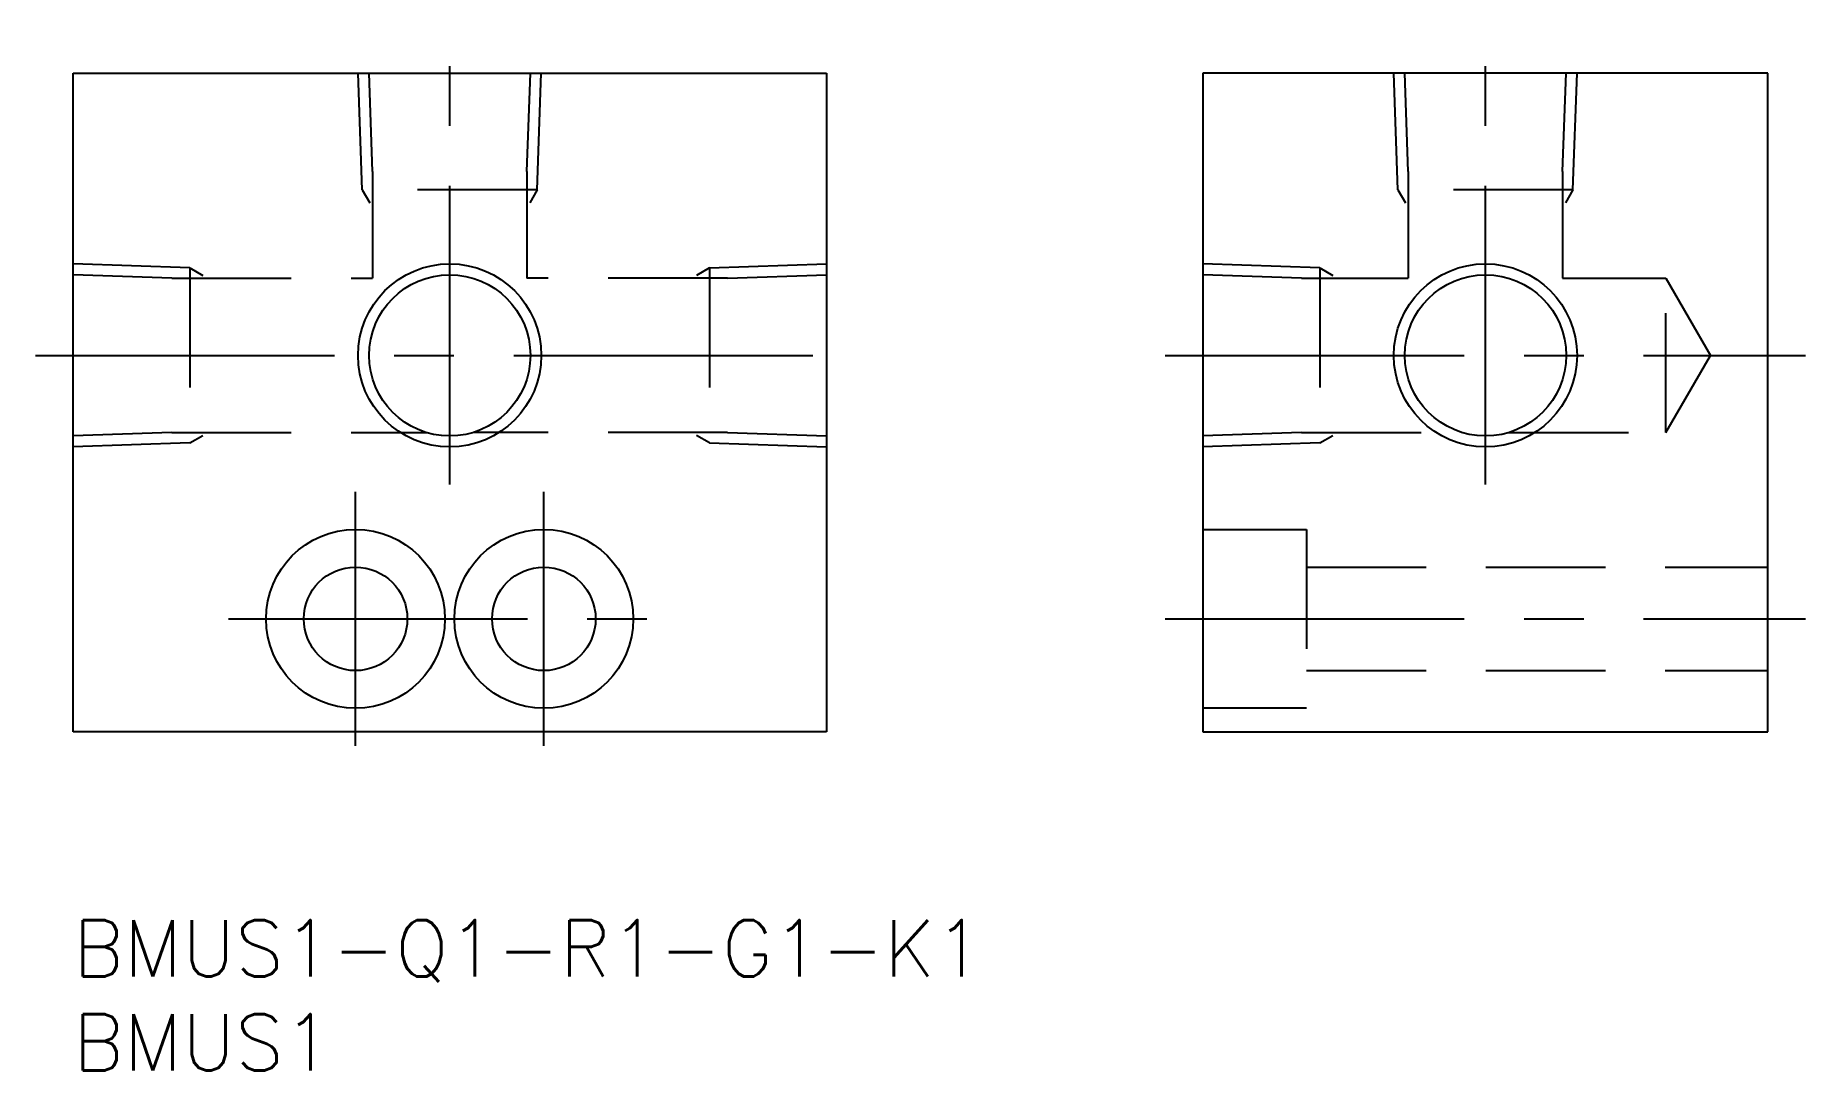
# Model space of a CAD drawing. Extents: x -2 to 92, y -8 to 47.
import ezdxf

# ---------------------------------------------------------------- set-up
doc = ezdxf.new("R2010")
doc.units = 0
doc.header["$LTSCALE"] = 0.5
doc.linetypes.add('CENTER', pattern=[50.8, 31.75, -6.35, 6.35, -6.35])
doc.linetypes.add('DASHED', pattern=[19.05, 12.7, -6.35])
for name, color, linetype in [('MSM_CENTER', 1, 'CENTER'), ('MSM_CONTINUOUS', 7, 'CONTINUOUS'), ('MSM_DASHED', 4, 'DASHED'), ('MSM_NARROW', 5, 'CONTINUOUS'), ('MSM_PART_NUMBER', 7, 'CONTINUOUS')]:
    doc.layers.add(name, color=color, linetype=linetype)
doc.styles.get("Standard").update_dxf_attribs({"font": 'txt.shx', "height": 3, "bigfont": 'bigfont.shx'})

# ---------------------------------------------------------------- blocks, each defined once
blk = doc.blocks.new('*U5')
at = {"layer": 'MSM_PART_NUMBER'}
blk.add_text('BMUS1-Q1-R1-G1-K1', height=3, dxfattribs=at).set_placement((0, -3))
blk = doc.blocks.new('*U6')
at = {"layer": 'MSM_PART_NUMBER'}
blk.add_text('BMUS1', height=3, dxfattribs=at).set_placement((0, -8))

msp = doc.modelspace()

# ---------------------------------------------------------------- linework, layer by layer
at = {"layer": 'MSM_CENTER'}
for p, q in [((75, 23.136), (75, 47)), ((20, 23.136), (20, 47)), ((-2, 30), (42, 30)), ((58, 30), (92, 30)), ((15, 9.25), (15, 22.75)), ((25, 9.25), (25, 22.75)), ((8.25, 16), (31.75, 16)), ((58, 16), (92, 16))]:
    msp.add_line(p, q, dxfattribs=at)
at = {"layer": 'MSM_CONTINUOUS'}
for p, q in [((0, 10), (0, 45)), ((0, 45), (40, 45)), ((40, 45), (40, 10)), ((90, 45), (60, 45)), ((60, 45), (60, 10)), ((90, 10), (90, 45)), ((40, 10), (0, 10)), ((60, 10), (90, 10))]:
    msp.add_line(p, q, dxfattribs=at)
for centre, radius in [((20, 30), 4.283), ((75, 30), 4.283), ((15, 16), 4.75), ((25, 16), 4.75), ((15, 16), 2.75), ((25, 16), 2.75)]:
    msp.add_circle(centre, radius, dxfattribs=at)
at = {"layer": 'MSM_DASHED'}
for p, q in [((15.353, 38.8), (15.136, 45)), ((15.9, 39.76), (15.717, 45)), ((24.1, 39.76), (24.283, 45)), ((24.647, 38.8), (24.864, 45)), ((70.353, 38.8), (70.136, 45)), ((70.9, 39.76), (70.717, 45)), ((79.1, 39.76), (79.283, 45)), ((79.647, 38.8), (79.864, 45)), ((15.9, 39.76), (15.9, 34.1)), ((24.1, 39.76), (24.1, 34.1)), ((70.9, 39.76), (70.9, 34.1)), ((79.1, 39.76), (79.1, 34.1)), ((24.647, 38.8), (15.353, 38.8)), ((15.353, 38.8), (15.75, 38.112)), ((24.647, 38.8), (24.25, 38.112)), ((79.647, 38.8), (70.353, 38.8)), ((70.353, 38.8), (70.75, 38.112)), ((79.647, 38.8), (79.25, 38.112)), ((6.2, 34.647), (0, 34.864)), ((33.8, 34.647), (40, 34.864)), ((66.2, 34.647), (60, 34.864)), ((5.24, 34.1), (0, 34.283)), ((5.24, 34.1), (15.9, 34.1)), ((6.2, 34.647), (6.2, 25.353)), ((6.2, 34.647), (6.888, 34.25)), ((34.76, 34.1), (24.1, 34.1)), ((33.8, 34.647), (33.112, 34.25)), ((33.8, 34.647), (33.8, 25.353)), ((34.76, 34.1), (40, 34.283)), ((65.24, 34.1), (60, 34.283)), ((65.24, 34.1), (70.9, 34.1)), ((66.2, 34.647), (66.2, 25.353)), ((66.2, 34.647), (66.888, 34.25)), ((79.1, 34.1), (84.586, 34.1)), ((84.586, 25.9), (84.586, 34.1)), ((84.586, 34.1), (86.953, 30)), ((84.586, 25.9), (86.953, 30)), ((5.24, 25.9), (0, 25.717)), ((5.24, 25.9), (18.761, 25.9)), ((6.2, 25.353), (6.888, 25.75)), ((34.76, 25.9), (21.239, 25.9)), ((33.8, 25.353), (33.112, 25.75)), ((34.76, 25.9), (40, 25.717)), ((65.24, 25.9), (60, 25.717)), ((65.24, 25.9), (73.761, 25.9)), ((66.2, 25.353), (66.888, 25.75)), ((76.239, 25.9), (84.586, 25.9)), ((6.2, 25.353), (0, 25.136)), ((33.8, 25.353), (40, 25.136)), ((66.2, 25.353), (60, 25.136)), ((60, 20.75), (65.5, 20.75)), ((65.5, 20.75), (65.5, 11.25)), ((65.5, 18.75), (90, 18.75)), ((65.5, 13.25), (90, 13.25)), ((65.5, 11.25), (60, 11.25))]:
    msp.add_line(p, q, dxfattribs=at)
at = {"layer": 'MSM_NARROW'}
for centre in [(20, 30), (75, 30)]:
    msp.add_circle(centre, 4.864, dxfattribs=at)

# ---------------------------------------------------------------- block references
at = {"layer": 'MSM_CONTINUOUS'}
for name in ['*U5', '*U6']:
    msp.add_blockref(name, (0, 0), dxfattribs=at)

doc.saveas('drawing.dxf')
